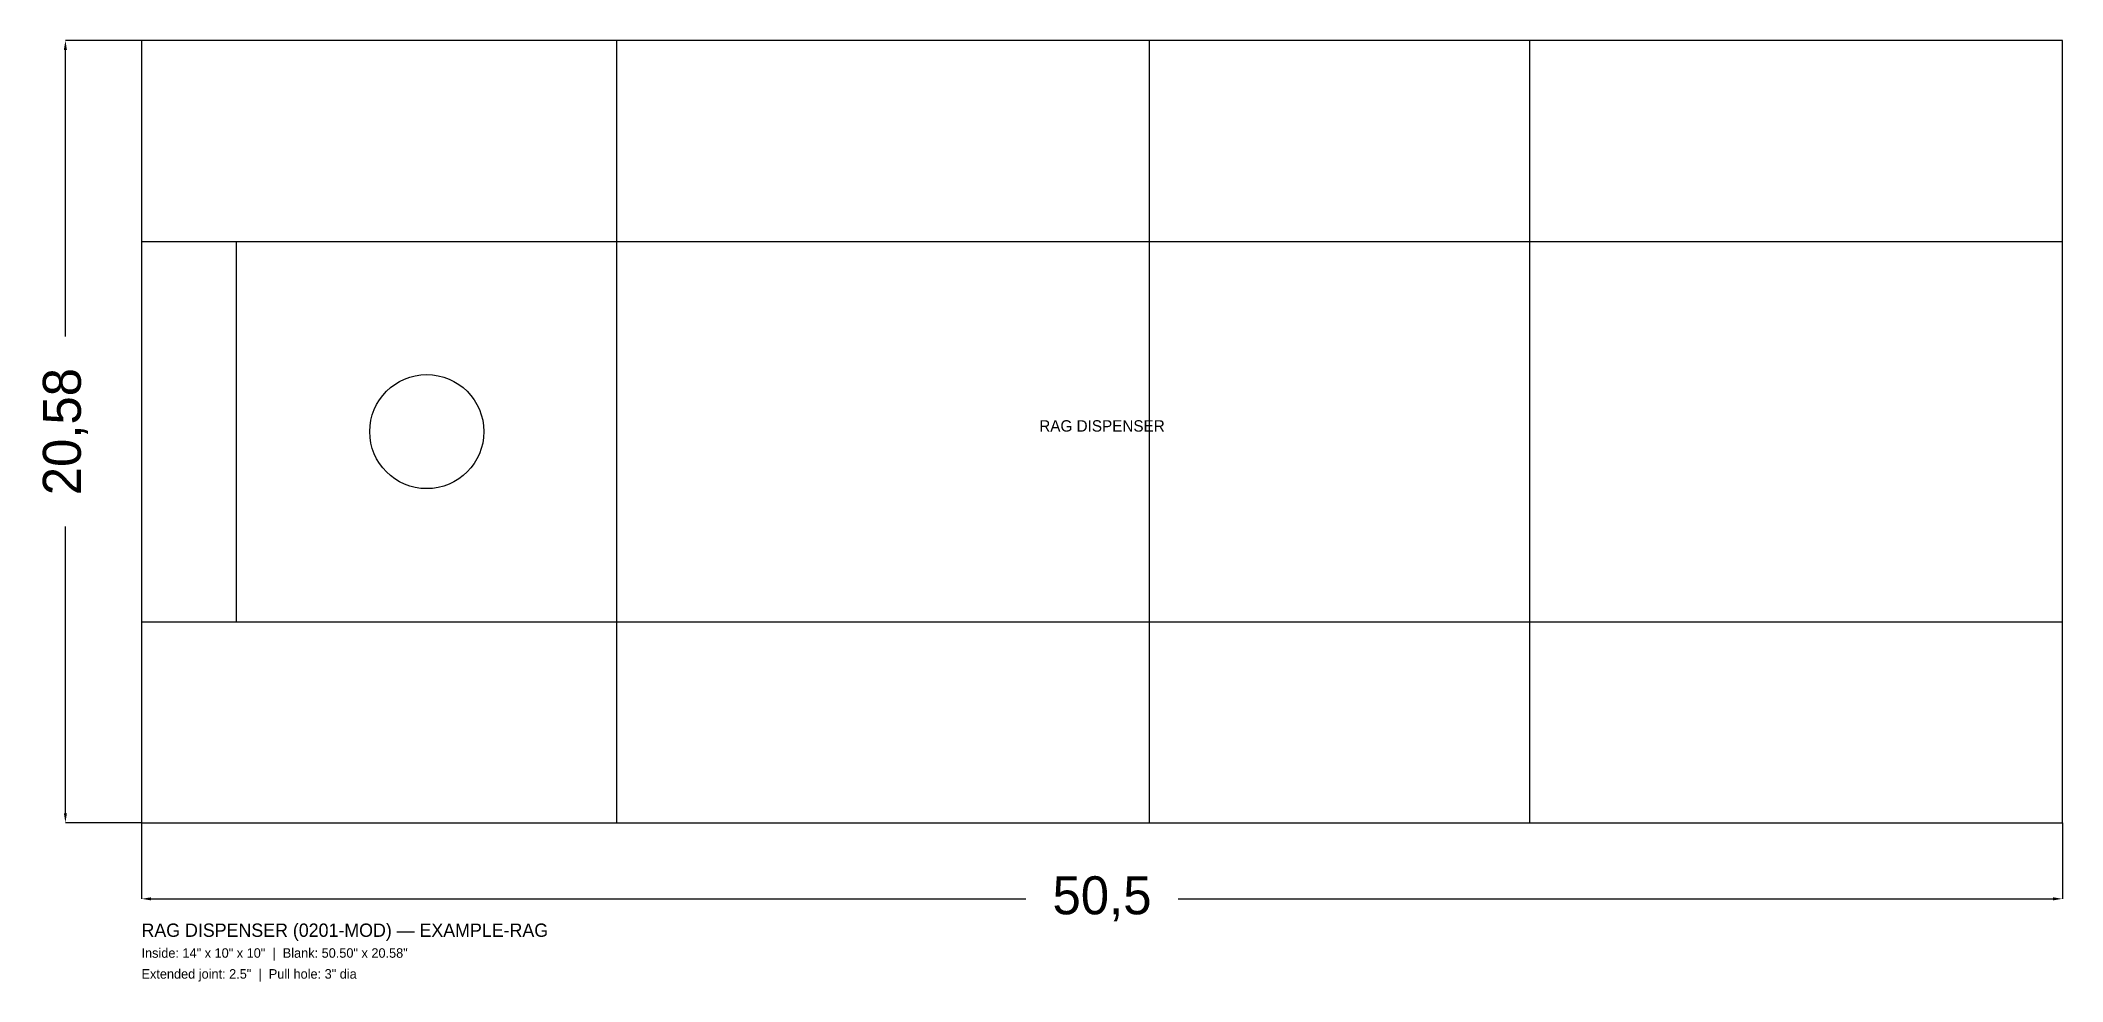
# Model space of a CAD drawing. Header units: metres. Extents: x -2.7 to 50.5, y -4.2 to 20.6.
import ezdxf
from ezdxf.enums import TextEntityAlignment as Align

# ---------------------------------------------------------------- set-up
doc = ezdxf.new("R2010")
doc.units = ezdxf.units.M
for name, color, linetype in [('CUT', 1, 'Continuous'), ('DIMENSION', 3, 'Continuous'), ('SCORE', 5, 'Continuous'), ('TITLE', 7, 'Continuous')]:
    doc.layers.add(name, color=color, linetype=linetype)
doc.dimstyles.get("Standard").update_dxf_attribs({"dimtxt": 2.5, "dimasz": 2.5, "dimexe": 1.25, "dimexo": 0.625, "dimtad": 1, "dimcen": 2.5, "dimazin": 3, "dimtfac": 1, "dimtmove": 0, "dimatfit": 3})

# ---------------------------------------------------------------- blocks, each defined once
blk = doc.blocks.new('_CLOSEDFILLED')
at = {"color": 0, "linetype": 'BYBLOCK'}
blk.add_solid([(-1, 0.16), (0, 0), (-1, -0.16)], dxfattribs=at)
blk = doc.blocks.new('*D1')
for p, q in [((0, 0), (0, -2)), ((50.5, 0), (50.5, -2)), ((0.25, -2), (23.25, -2)), ((27.25, -2), (50.25, -2))]:
    blk.add_line(p, q)
at = {"layer": 'Defpoints'}
for p in [(0, 0), (50.5, 0), (0, -2)]:
    blk.add_point(p, dxfattribs=at)
at = {"layer": 'DIMENSION', "xscale": 0.25, "yscale": 0.25, "rotation": 180}
blk.add_blockref('_CLOSEDFILLED', (0, -2), dxfattribs=at)
at = {"layer": 'DIMENSION', "xscale": 0.25, "yscale": 0.25}
blk.add_blockref('_CLOSEDFILLED', (50.5, -2), dxfattribs=at)
at = {"layer": 'DIMENSION', "insert": (25.25, -2), "char_height": 1, "attachment_point": 5}
blk.add_mtext('50,5', dxfattribs=at)
blk = doc.blocks.new('*D2')
for p, q in [((0, 20.583), (-2, 20.583)), ((-2, 12.791), (-2, 20.333)), ((-2, 0.25), (-2, 7.791)), ((0, 0), (-2, 0))]:
    blk.add_line(p, q)
at = {"layer": 'Defpoints'}
for p in [(0, 20.583), (-2, 0), (0, 0)]:
    blk.add_point(p, dxfattribs=at)
at = {"layer": 'DIMENSION', "xscale": 0.25, "yscale": 0.25}
for p, rotation in [((-2, 20.583), 90), ((-2, 0), 270)]:
    blk.add_blockref('_CLOSEDFILLED', p, dxfattribs=dict(at, rotation=rotation))
at = {"layer": 'DIMENSION', "insert": (-2, 10.291), "char_height": 1, "attachment_point": 5, "rotation": 90}
blk.add_mtext('20,58', dxfattribs=at)

msp = doc.modelspace()

# ---------------------------------------------------------------- linework, layer by layer
at = {"layer": 'CUT'}
for p, q in [((12.5, 15.291), (12.5, 20.583)), ((26.5, 15.291), (26.5, 20.583)), ((36.5, 15.291), (36.5, 20.583)), ((12.5, 0), (12.5, 5.291)), ((26.5, 0), (26.5, 5.291)), ((36.5, 0), (36.5, 5.291))]:
    msp.add_line(p, q, dxfattribs=at)
msp.add_lwpolyline([(0, 0), (50.5, 0), (50.5, 20.583), (0, 20.583)], close=True, dxfattribs=at)
msp.add_circle((7.5, 10.291), 1.5, dxfattribs=at)
at = {"layer": 'SCORE'}
for p, q in [((0, 15.291), (50.5, 15.291)), ((2.5, 5.291), (2.5, 15.291)), ((12.5, 5.291), (12.5, 15.291)), ((26.5, 5.291), (26.5, 15.291)), ((36.5, 5.291), (36.5, 15.291)), ((0, 5.291), (50.5, 5.291))]:
    msp.add_line(p, q, dxfattribs=at)

# ---------------------------------------------------------------- texts
at = {"layer": 'TITLE'}
msp.add_text('RAG DISPENSER', height=0.3, dxfattribs=at).set_placement((25.25, 10.291), align=Align.CENTER)
for s, height, p in [('RAG DISPENSER (0201-MOD) — EXAMPLE-RAG', 0.35, (0, -3)), ('Inside: 14" x 10" x 10"  |  Blank: 50.50" x 20.58"', 0.25, (0, -3.55)), ('Extended joint: 2.5"  |  Pull hole: 3" dia', 0.25, (0, -4.1))]:
    msp.add_text(s, height=height, dxfattribs=at).set_placement(p)

# ---------------------------------------------------------------- dimensions: what is measured, and where the dimension line sits
at = {"layer": 'DIMENSION'}
dim = msp.add_linear_dim(base=(-2, 0), p1=(0, 0), p2=(0, 20.583), angle=90, dimstyle='Standard', dxfattribs=at)
dim.commit()
dim.dimension.update_dxf_attribs({"geometry": '*D2', "text_midpoint": (-2, 10.291)})
dim = msp.add_linear_dim(base=(0, -2), p1=(0, 0), p2=(50.5, 0), dimstyle='Standard', dxfattribs=at)
dim.commit()
dim.dimension.update_dxf_attribs({"geometry": '*D1', "text_midpoint": (25.25, -2)})

doc.saveas('drawing.dxf')
